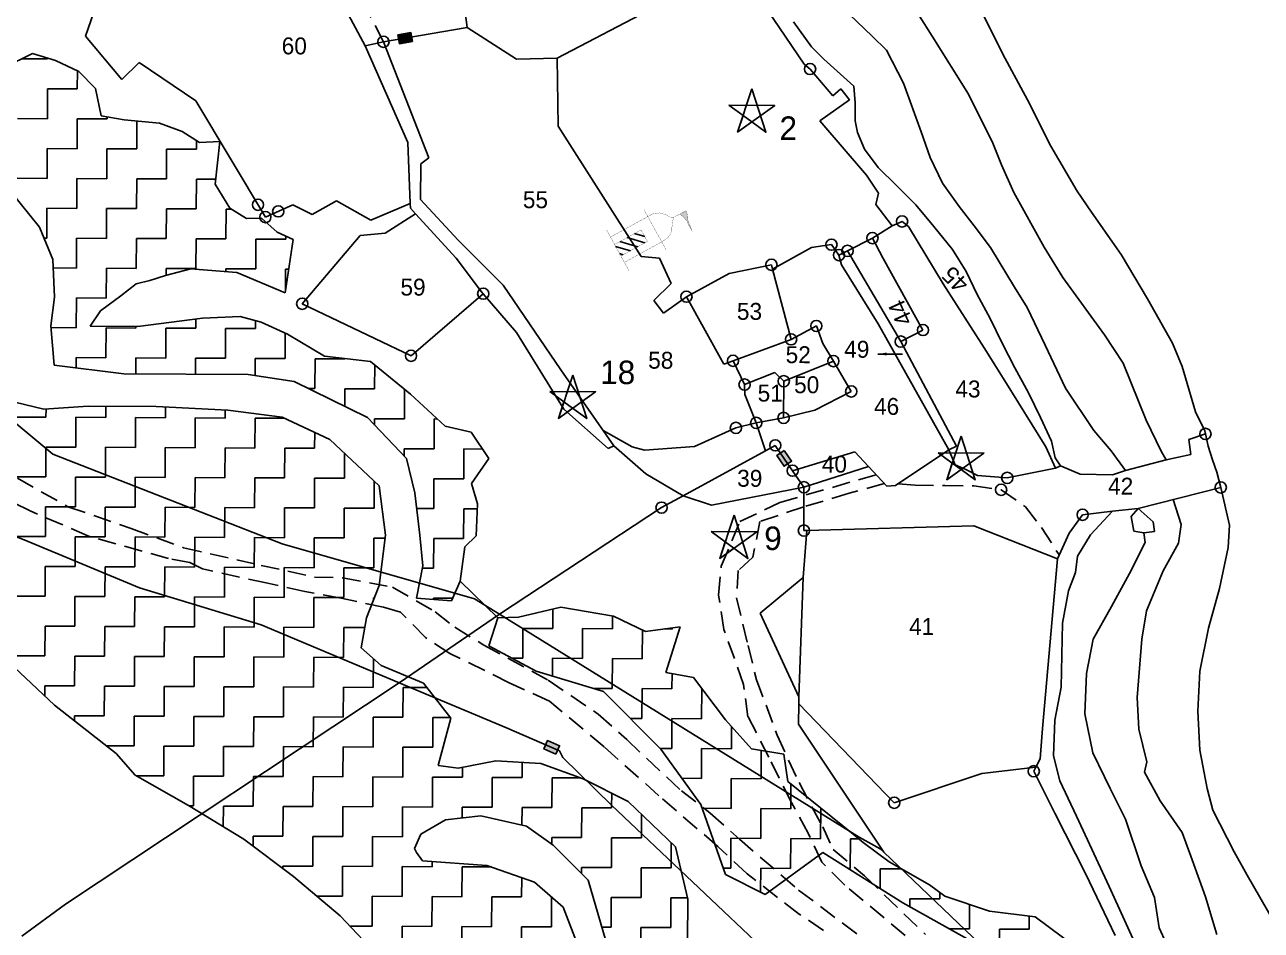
# Model space of a CAD drawing. Header units: metres. Extents: x 309704 to 311522, y 1912409 to 1914284.
# Drawn here: x 310895.7 to 311235.2, y 1912667.5 to 1912916.2 of the extents above; entities that cross this region are included whole.
import ezdxf

# ---------------------------------------------------------------- set-up
doc = ezdxf.new("R2010")
doc.units = ezdxf.units.M
doc.linetypes.add('DASHED', pattern=[0.75, 0.5, -0.25])
for name, color, linetype in [('LINE_CARTTRACK', 2, 'DASHED'), ('LINE_FOOTPATH', 1, 'DASHED'), ('LINE_WATER', 4, 'Continuous'), ('OFF', 1, 'Continuous'), ('POLY_HATCH', 12, 'Continuous'), ('POLY_PARCEL', 6, 'Continuous'), ('POLY_ROAD', 30, 'Continuous'), ('POLY_WATER', 4, 'Continuous'), ('TEXT_MAPOUT', 7, 'Continuous'), ('TEXT_PARCEL', 7, 'Continuous')]:
    doc.layers.add(name, color=color, linetype=linetype)
doc.styles.add('TEXT_MAP', font='')
doc.styles.get('TEXT_MAP').set_extended_font_data('Kruti Dev 050')
doc.dimstyles.get("Standard").update_dxf_attribs({"dimtxt": 0.18, "dimasz": 0.18, "dimexe": 0.18, "dimexo": 0.0625, "dimgap": 0.09, "dimtad": 0, "dimtih": 1, "dimtoh": 1, "dimdec": 4, "dimzin": 0, "dimdsep": 46, "dimtxsty": 'Standard', "dimcen": 0.09, "dimadec": 0, "dimazin": 0, "dimtfac": 1, "dimtdec": 4, "dimtofl": 0, "dimtmove": 0, "dimatfit": 3, "dimfxl": 1, "dimtolj": 1, "dimtzin": 0, "dimarcsym": 0})

msp = doc.modelspace()

# ---------------------------------------------------------------- hatches: boundary and pattern name
for points in [[(311002.15, 1912911.63), (311001.73, 1912914.08), (310998.18, 1912913.47), (310998.6, 1912911.02)], [(311104.19, 1912794.94), (311106.24, 1912796.34), (311104.21, 1912799.31), (311102.16, 1912797.9)], [(311039.23, 1912719.59), (311038.25, 1912717.3), (311041.55, 1912715.88), (311042.53, 1912718.17)]]:
    msp.add_hatch(color=256).paths.add_polyline_path(points)
at = {"linetype": 'Continuous'}
msp.add_hatch(color=256, dxfattribs=at).paths.add_polyline_path([(311076.82, 1912863.17), (311077.54, 1912862.26), (311078.03, 1912861.1), (311078.84, 1912859.75), (311077.68, 1912862.78), (311077.7, 1912863.93), (311077.25, 1912865.13), (311075.63, 1912864.27), (311075.75, 1912864.08)])
h = msp.add_hatch(dxfattribs=at)
h.set_pattern_fill('ANSI31', color=256, scale=12.848756, angle=-61.2113, style=0)
h.set_pattern_definition([(343.78872, (310581.0316, 1912977.2705), (0.4483896, 1.542234), [])])
h.paths.add_polyline_path([(311064.92, 1912859.86), (311057.65, 1912855.86), (311059.38, 1912852.72), (311066.65, 1912856.71)])

# ---------------------------------------------------------------- linework, layer by layer
for points in [[(310998.18, 1912913.47), (311001.73, 1912914.08), (311002.15, 1912911.63), (310998.6, 1912911.02)], [(311095.35, 1912898.65), (311091.41, 1912886.73), (311095.31, 1912889.53), (311099.17, 1912886.7)], [(311089.05, 1912894.12), (311101.6, 1912894.06), (311091.41, 1912886.73), (311092.91, 1912891.29)], [(311046.17, 1912819.99), (311042.23, 1912808.07), (311046.13, 1912810.87), (311049.99, 1912808.04)], [(311039.87, 1912815.46), (311052.42, 1912815.4), (311042.23, 1912808.07), (311043.73, 1912812.63)], [(311152.79, 1912803.18), (311148.85, 1912791.26), (311152.75, 1912794.06), (311156.61, 1912791.22)], [(311104.21, 1912799.31), (311106.24, 1912796.34), (311104.19, 1912794.94), (311102.16, 1912797.9)], [(311146.49, 1912798.64), (311159.04, 1912798.59), (311148.85, 1912791.26), (311150.35, 1912795.82)], [(311090.45, 1912781.56), (311086.51, 1912769.64), (311090.41, 1912772.44), (311094.27, 1912769.61)], [(311084.15, 1912777.03), (311096.7, 1912776.97), (311086.51, 1912769.64), (311088.01, 1912774.2)], [(311041.55, 1912715.88), (311038.25, 1912717.3), (311039.23, 1912719.59), (311042.53, 1912718.17)]]:
    msp.add_lwpolyline(points, close=True)
for points in [[(311092.91, 1912891.29), (311095.31, 1912889.53)], [(311043.73, 1912812.63), (311046.13, 1912810.87)], [(311150.35, 1912795.82), (311152.75, 1912794.06)], [(311088.01, 1912774.2), (311090.41, 1912772.44)]]:
    msp.add_lwpolyline(points)
at = {"linetype": 'Continuous', "const_width": 0.0642}
for points in [[(311065.71, 1912865.46), (311071.77, 1912854.43)], [(311073.86, 1912863.33), (311077.25, 1912865.13), (311077.7, 1912863.93), (311077.68, 1912862.78), (311078.84, 1912859.75), (311078.03, 1912861.1), (311077.54, 1912862.26), (311076.82, 1912863.17), (311075.75, 1912864.08), (311075.63, 1912864.27)], [(311056.53, 1912857.9), (311066.77, 1912863.53)], [(311066.77, 1912863.53), (311068.06, 1912864.24), (311070.05, 1912864.54), (311071.67, 1912864.07), (311072.73, 1912863.43), (311073.86, 1912863.33), (311073.62, 1912862.34), (311073.38, 1912860.56), (311073.34, 1912859.6), (311072.84, 1912858.54), (311072.04, 1912857.52), (311070.59, 1912856.58)], [(311055.47, 1912859.83), (311061.59, 1912848.69)], [(311057.65, 1912855.86), (311064.92, 1912859.86), (311066.65, 1912856.71), (311059.38, 1912852.72)], [(311060.35, 1912850.95), (311070.59, 1912856.58)]]:
    msp.add_lwpolyline(points, dxfattribs=at)
for centre in [(310994.18, 1912911.53), (311111.31, 1912904.05), (310959.75, 1912866.78), (310961.78, 1912863.38), (310965.32, 1912864.96), (311136.58, 1912862.19), (311128.44, 1912857.62), (311117.19, 1912855.82), (311121.59, 1912854.12), (311100.72, 1912850.29), (311119.25, 1912852.96), (310971.9, 1912839.59), (311021.59, 1912842.34), (311077.38, 1912841.53), (311113.04, 1912833.49), (311106.11, 1912829.8), (311142.31, 1912832.36), (311136.21, 1912829.2), (311001.77, 1912825.3), (311090.16, 1912823.91), (311117.71, 1912823.84), (311093.33, 1912817.38), (311104.08, 1912818.32), (311122.61, 1912815.5), (311096.52, 1912806.86), (311104.04, 1912808.25), (311090.96, 1912805.5), (311219.86, 1912803.83), (311101.76, 1912800.69), (311106.52, 1912793.73), (311109.62, 1912789.19), (311165.43, 1912791.77), (311224.05, 1912789.14), (311163.77, 1912788.48), (311070.55, 1912783.59), (311186.13, 1912781.63), (311109.62, 1912777.28), (311172.71, 1912711.19), (311134.41, 1912702.53)]:
    msp.add_circle(centre, 1.54)
at = {"layer": 'LINE_CARTTRACK', "ltscale": 10}
for p, q in [((310994.18, 1912911.53), (310990.29, 1912919.12)), ((310893.72, 1912791.65), (310907.57, 1912783.85)), ((311103.02, 1912784.97), (311129.45, 1912792.64)), ((311131.69, 1912790.21), (311122.09, 1912787.54)), ((311122.09, 1912787.54), (311109.62, 1912783.81)), ((310897.23, 1912782.69), (310892.03, 1912785.21)), ((310907.57, 1912783.85), (310924.91, 1912777.81)), ((311092.05, 1912779.78), (311103.02, 1912784.97)), ((311109.62, 1912783.81), (311097.54, 1912779.76)), ((310913.03, 1912775.85), (310897.23, 1912782.69)), ((310924.91, 1912777.81), (310939.34, 1912772.58)), ((311086.95, 1912767.55), (311092.05, 1912779.78)), ((311097.54, 1912779.76), (311095.6, 1912770.01)), ((310935.17, 1912769.62), (310913.03, 1912775.85)), ((310939.34, 1912772.58), (310960.64, 1912767.73)), ((311095.6, 1912770.01), (311091.59, 1912766.32)), ((310941.02, 1912768.47), (310935.17, 1912769.62)), ((310944.52, 1912766.76), (310941.02, 1912768.47)), ((310962.03, 1912762.89), (310944.52, 1912766.76)), ((310960.64, 1912767.73), (310975.4, 1912764.52)), ((311086.19, 1912759.58), (311086.95, 1912767.55)), ((310975.4, 1912764.52), (310982.95, 1912764.32)), ((310982.95, 1912764.32), (310996.67, 1912761.76)), ((311091.59, 1912766.32), (311091.11, 1912758.83)), ((310972.6, 1912760.58), (310962.03, 1912762.89)), ((310982.56, 1912758.76), (310972.6, 1912760.58)), ((310996.67, 1912761.76), (311008.43, 1912754.94)), ((311087.64, 1912750.14), (311086.19, 1912759.58)), ((310994.18, 1912756.21), (310982.56, 1912758.76)), ((310998.9, 1912754.9), (310994.18, 1912756.21)), ((311091.11, 1912758.83), (311094.28, 1912745.68)), ((311005.73, 1912747.94), (310998.9, 1912754.9)), ((311008.43, 1912754.94), (311013.78, 1912750.72)), ((311013.78, 1912750.72), (311021.72, 1912745.85)), ((311093.06, 1912735.05), (311087.64, 1912750.14)), ((311012.38, 1912743.56), (311005.73, 1912747.94)), ((311028.73, 1912735.5), (311012.38, 1912743.56)), ((311021.72, 1912745.85), (311039.44, 1912736.18)), ((311094.28, 1912745.68), (311096.62, 1912736.32)), ((311039.44, 1912736.18), (311053.12, 1912726.85)), ((311096.62, 1912736.32), (311102.28, 1912721.06)), ((311039.74, 1912730.45), (311028.73, 1912735.5)), ((311094.27, 1912726.17), (311093.06, 1912735.05)), ((311054.78, 1912717.89), (311039.74, 1912730.45)), ((311053.12, 1912726.85), (311060.97, 1912719.88)), ((311099.99, 1912715.03), (311094.27, 1912726.17)), ((311060.97, 1912719.88), (311076, 1912705.79)), ((311102.28, 1912721.06), (311108.28, 1912708.06)), ((311069.82, 1912704.44), (311054.78, 1912717.89)), ((311106.19, 1912702.58), (311099.99, 1912715.03)), ((311076, 1912705.79), (311083.93, 1912699.7)), ((311108.28, 1912708.06), (311114.77, 1912695.94)), ((311085.99, 1912690.51), (311069.82, 1912704.44)), ((311110.76, 1912694.18), (311106.19, 1912702.58)), ((311083.93, 1912699.7), (311091.93, 1912692.49)), ((311114.77, 1912695.94), (311117.64, 1912689.64)), ((311091.93, 1912692.49), (311108.18, 1912678.56)), ((311114.56, 1912686.18), (311110.76, 1912694.18)), ((311094.07, 1912682.97), (311085.99, 1912690.51)), ((311117.64, 1912689.64), (311126.29, 1912682.42)), ((311120.83, 1912679.87), (311114.56, 1912686.18)), ((311108.28, 1912671.95), (311094.07, 1912682.97)), ((311126.29, 1912682.42), (311143.02, 1912666.31)), ((311108.18, 1912678.56), (311125.33, 1912665.58)), ((311137.4, 1912666.09), (311120.83, 1912679.87)), ((311115, 1912667.48), (311108.28, 1912671.95))]:
    msp.add_line(p, q, dxfattribs=at)
at = {"layer": 'LINE_FOOTPATH', "ltscale": 10}
for p, q in [((311135.52, 1912790.14), (311140.16, 1912789.75)), ((311140.16, 1912789.75), (311148.34, 1912789.64)), ((311148.34, 1912789.64), (311156.25, 1912789.6)), ((311156.25, 1912789.6), (311163.77, 1912788.48)), ((311163.77, 1912788.48), (311170.41, 1912783.78)), ((311170.41, 1912783.78), (311174.86, 1912778.16)), ((311174.86, 1912778.16), (311179.73, 1912770.58))]:
    msp.add_line(p, q, dxfattribs=at)
at = {"layer": 'LINE_WATER'}
for p, q in [((311128.32, 1912913.09), (311120.03, 1912921.01)), ((311139.78, 1912921.06), (311144.87, 1912913.09)), ((311158.01, 1912920.69), (311164.27, 1912908.1)), ((311106.73, 1912916.99), (311111.69, 1912910.16)), ((311132.29, 1912909.27), (311128.32, 1912913.09)), ((311144.87, 1912913.09), (311154.78, 1912897.13)), ((311111.69, 1912910.16), (311115.08, 1912906.77)), ((311136.99, 1912900.15), (311132.29, 1912909.27)), ((311115.08, 1912906.77), (311123.34, 1912899.36)), ((311164.27, 1912908.1), (311170.96, 1912895.62)), ((311123.34, 1912899.36), (311123.72, 1912894.77)), ((311141.81, 1912886.8), (311136.99, 1912900.15)), ((311154.78, 1912897.13), (311161.47, 1912883.7)), ((311170.96, 1912895.62), (311177.44, 1912882.87)), ((311123.72, 1912894.77), (311123.73, 1912889.82)), ((311123.73, 1912889.82), (311124.32, 1912886.6)), ((311124.32, 1912886.6), (311126.28, 1912882.07)), ((311144.25, 1912879.77), (311141.81, 1912886.8)), ((311126.28, 1912882.07), (311130.02, 1912876.97)), ((311161.47, 1912883.7), (311163.85, 1912877.75)), ((311177.44, 1912882.87), (311184.68, 1912870.55)), ((311147.7, 1912872.73), (311144.25, 1912879.77)), ((311130.02, 1912876.97), (311135.14, 1912872)), ((311163.85, 1912877.75), (311167.22, 1912870.13)), ((311135.14, 1912872), (311140.32, 1912866.75)), ((311152.2, 1912866.26), (311147.7, 1912872.73)), ((311167.22, 1912870.13), (311175.62, 1912855.12)), ((311184.68, 1912870.55), (311188.56, 1912864.71)), ((311140.32, 1912866.75), (311145.28, 1912860.78)), ((311156.37, 1912861.01), (311152.2, 1912866.26)), ((311188.56, 1912864.71), (311196.67, 1912853.08)), ((311145.28, 1912860.78), (311150.38, 1912854.52)), ((311160.8, 1912855.05), (311156.37, 1912861.01)), ((311167.42, 1912844.12), (311160.8, 1912855.05)), ((311175.62, 1912855.12), (311180.72, 1912846.79)), ((311150.38, 1912854.52), (311154.2, 1912848.48)), ((311196.67, 1912853.08), (311203.9, 1912840.97)), ((311154.2, 1912848.48), (311157.22, 1912842.09)), ((311180.72, 1912846.79), (311192.14, 1912831.04)), ((311157.22, 1912842.09), (311160.74, 1912835.56)), ((311170.88, 1912838.52), (311167.42, 1912844.12)), ((311175.86, 1912828.18), (311170.88, 1912838.52)), ((311203.9, 1912840.97), (311210.81, 1912828.76)), ((311160.74, 1912835.56), (311164.05, 1912828.8)), ((311192.14, 1912831.04), (311197.23, 1912823.28)), ((311164.05, 1912828.8), (311167.5, 1912821.98)), ((311181.41, 1912816.4), (311175.86, 1912828.18)), ((311210.81, 1912828.76), (311213.46, 1912822.34)), ((311167.5, 1912821.98), (311171.31, 1912815.16)), ((311197.23, 1912823.28), (311203.55, 1912807.63)), ((311213.46, 1912822.34), (311217.13, 1912809.92)), ((311171.31, 1912815.16), (311174.55, 1912808.34)), ((311189.18, 1912804.76), (311181.41, 1912816.4)), ((311174.55, 1912808.34), (311177.57, 1912801.8)), ((311203.55, 1912807.63), (311207.71, 1912799.08)), ((311217.13, 1912809.92), (311219.67, 1912804.68)), ((311054.51, 1912804.79), (311062.44, 1912800.26)), ((311079.55, 1912800.36), (311090.96, 1912805.5)), ((311090.96, 1912805.5), (311096.52, 1912806.86)), ((311193.93, 1912799.15), (311189.18, 1912804.76)), ((311219.67, 1912804.68), (311219.86, 1912803.83)), ((311065.84, 1912799.35), (311079.55, 1912800.36)), ((311177.57, 1912801.8), (311178.59, 1912797.28)), ((311062.44, 1912800.26), (311065.84, 1912799.35)), ((311178.59, 1912797.28), (311180.02, 1912795.05)), ((311197.92, 1912793.83), (311193.93, 1912799.15)), ((311207.71, 1912799.08), (311209.1, 1912796.71)), ((311224.05, 1912789.14), (311226.44, 1912778.78)), ((311199.42, 1912781.11), (311201.42, 1912783.32)), ((311205.48, 1912779.7), (311201.42, 1912783.32)), ((311211.03, 1912785.79), (311213.2, 1912778.92)), ((311194.29, 1912782.61), (311188.33, 1912776.08)), ((311200.19, 1912777.13), (311199.42, 1912781.11)), ((311202.92, 1912776.66), (311200.19, 1912777.13)), ((311202.92, 1912776.66), (311205.83, 1912777.02)), ((311203.32, 1912773.98), (311202.92, 1912776.66)), ((311205.83, 1912777.02), (311205.48, 1912779.7)), ((311213.2, 1912778.92), (311212.44, 1912773.84)), ((311226.44, 1912778.78), (311226.11, 1912772.64)), ((311188.33, 1912776.08), (311184.69, 1912770.27)), ((311199.02, 1912765.5), (311203.32, 1912773.98)), ((311212.44, 1912773.84), (311208.28, 1912766.19)), ((311184.69, 1912770.27), (311184.16, 1912765.75)), ((311226.11, 1912772.64), (311223.74, 1912761.38)), ((311184.16, 1912765.75), (311182.24, 1912760.77)), ((311194.03, 1912756.46), (311199.02, 1912765.5)), ((311208.28, 1912766.19), (311203.7, 1912755.22)), ((311182.24, 1912760.77), (311180.58, 1912751.81)), ((311223.74, 1912761.38), (311220.66, 1912750.46)), ((311189.03, 1912747.43), (311194.03, 1912756.46)), ((311203.7, 1912755.22), (311202.41, 1912747.46)), ((311180.58, 1912751.81), (311180.22, 1912734.26)), ((311220.66, 1912750.46), (311218.34, 1912738.66)), ((311187.18, 1912738.02), (311189.03, 1912747.43)), ((311202.41, 1912747.46), (311201.13, 1912731.48)), ((311186.76, 1912726.93), (311187.18, 1912738.02)), ((311218.34, 1912738.66), (311217.8, 1912727.72)), ((311180.22, 1912734.26), (311178.47, 1912725.21)), ((311201.13, 1912731.48), (311201.6, 1912722.7)), ((311188.89, 1912716.2), (311186.76, 1912726.93)), ((311217.8, 1912727.72), (311218.29, 1912716.94)), ((311178.47, 1912725.21), (311178.1, 1912715.42)), ((311201.6, 1912722.7), (311203.74, 1912713.73)), ((311178.1, 1912715.42), (311179.92, 1912708.57)), ((311193.66, 1912706.48), (311188.89, 1912716.2)), ((311218.29, 1912716.94), (311220.3, 1912706.48)), ((311203.74, 1912713.73), (311203.12, 1912710.96)), ((311203.12, 1912710.96), (311207.39, 1912703.09)), ((311179.92, 1912708.57), (311184.46, 1912698.85)), ((311197.93, 1912698.05), (311193.66, 1912706.48)), ((311220.3, 1912706.48), (311221.86, 1912700.49)), ((311207.39, 1912703.09), (311213.42, 1912694.37)), ((311184.46, 1912698.85), (311193.44, 1912679.5)), ((311221.86, 1912700.49), (311227.75, 1912689.09)), ((311202.22, 1912685.19), (311197.93, 1912698.05)), ((311213.42, 1912694.37), (311216.21, 1912686.88)), ((311227.75, 1912689.09), (311231.31, 1912682.66)), ((311205.84, 1912676.48), (311202.22, 1912685.19)), ((311216.21, 1912686.88), (311219.82, 1912676.7)), ((311231.31, 1912682.66), (311238.6, 1912669.9)), ((311193.44, 1912679.5), (311202.33, 1912660.05)), ((311207.14, 1912668.16), (311205.84, 1912676.48)), ((311219.82, 1912676.7), (311222.96, 1912666.33)), ((311214.84, 1912651.59), (311207.14, 1912668.16))]:
    msp.add_line(p, q, dxfattribs=at)
at = {"layer": 'OFF'}
msp.add_line((310994.18, 1912911.53), (310989.19, 1912910.39), dxfattribs=at)
at = {"layer": 'POLY_HATCH'}
for p, q in [((310897.85, 1912908.35), (310890.1, 1912904.49)), ((310904.21, 1912906.37), (310897.85, 1912908.35)), ((310910.58, 1912903.35), (310904.21, 1912906.37)), ((310915.14, 1912898.68), (310910.58, 1912903.35)), ((310916.68, 1912891.19), (310915.14, 1912898.68)), ((310923.05, 1912890.11), (310916.68, 1912891.19)), ((310932.73, 1912889.17), (310923.05, 1912890.11)), ((310938.95, 1912886.89), (310932.73, 1912889.17)), ((310943.66, 1912883.87), (310938.95, 1912886.89)), ((310949.29, 1912884.15), (310943.66, 1912883.87)), ((310947.96, 1912872.47), (310949.29, 1912884.15)), ((310952.06, 1912865.86), (310947.96, 1912872.47)), ((310891.84, 1912870.48), (310899.75, 1912860.63)), ((310956.62, 1912862.99), (310952.06, 1912865.86)), ((310960.75, 1912863.12), (310956.62, 1912862.99)), ((310965.01, 1912859.21), (310960.75, 1912863.12)), ((310899.75, 1912860.63), (310903.45, 1912851.73)), ((310969.43, 1912857.24), (310965.01, 1912859.21)), ((310967.18, 1912842.58), (310969.43, 1912857.24)), ((310903.45, 1912851.73), (310903.87, 1912841.44)), ((310941.34, 1912849.2), (310934.32, 1912847.36)), ((310953.97, 1912848.2), (310941.34, 1912849.2)), ((310967.18, 1912842.58), (310953.97, 1912848.2)), ((310926.35, 1912845.06), (310922.13, 1912841.8)), ((310930.1, 1912845.97), (310926.35, 1912845.06)), ((310934.32, 1912847.36), (310930.1, 1912845.97)), ((310903.87, 1912841.44), (310902.9, 1912833.5)), ((310922.13, 1912841.8), (310916.5, 1912837.62)), ((310916.5, 1912837.62), (310913.67, 1912833.43)), ((310926.77, 1912833.37), (310944.55, 1912835.62)), ((310944.55, 1912835.62), (310954.85, 1912836.04)), ((310954.85, 1912836.04), (310960.62, 1912834.52)), ((310967.88, 1912831.19), (310960.62, 1912834.52)), ((310902.9, 1912833.5), (310903.78, 1912822.74)), ((310913.67, 1912833.43), (310926.77, 1912833.37)), ((310977.98, 1912825.15), (310967.88, 1912831.19)), ((310990.66, 1912823.74), (310977.98, 1912825.15)), ((310903.78, 1912822.74), (310922.95, 1912820.32)), ((311001.65, 1912814.71), (310990.66, 1912823.74)), ((310922.95, 1912820.32), (310957.1, 1912820.16)), ((310957.1, 1912820.16), (310969.72, 1912818.23)), ((310969.72, 1912818.23), (310989.79, 1912808.32)), ((311011.14, 1912805.98), (311001.65, 1912814.71)), ((310900.92, 1912810.6), (310892.98, 1912812.51)), ((310913.09, 1912811.48), (310900.92, 1912810.6)), ((310931.8, 1912811.39), (310913.09, 1912811.48)), ((310951.44, 1912810.37), (310931.8, 1912811.39)), ((310966.4, 1912808.43), (310951.44, 1912810.37)), ((310979.47, 1912802.29), (310966.4, 1912808.43)), ((310989.79, 1912808.32), (311000.5, 1912797.05)), ((311018.26, 1912804.3), (311011.14, 1912805.98)), ((311023.11, 1912797.08), (311018.26, 1912804.3)), ((310992.98, 1912789.61), (310979.47, 1912802.29)), ((311000.5, 1912797.05), (311002.8, 1912787.69)), ((311018.35, 1912790.22), (311023.11, 1912797.08)), ((311020.05, 1912784.67), (311018.35, 1912790.22)), ((310994.79, 1912776.04), (310992.98, 1912789.61)), ((311002.8, 1912787.69), (311004.15, 1912776)), ((311019.63, 1912775.83), (311020.05, 1912784.67)), ((310992.98, 1912762.2), (310994.79, 1912776.04)), ((311004.15, 1912776), (311005.05, 1912767.58)), ((311016.54, 1912772.85), (311019.63, 1912775.83)), ((311015.22, 1912763.42), (311016.54, 1912772.85)), ((311005.05, 1912767.58), (311003.26, 1912758.72)), ((311012.87, 1912757.99), (311015.22, 1912763.42)), ((311025.61, 1912753.34), (311015.22, 1912763.42)), ((310989.5, 1912753.29), (310992.98, 1912762.2)), ((311003.26, 1912758.72), (311012.87, 1912757.99)), ((311042.88, 1912756.25), (311031.24, 1912753.46)), ((311057.35, 1912753.79), (311042.88, 1912756.25)), ((310988.09, 1912745.07), (310989.5, 1912753.29)), ((311025.61, 1912753.34), (311023.11, 1912745.59)), ((311031.24, 1912753.46), (311025.61, 1912753.34)), ((311066.11, 1912749.56), (311057.35, 1912753.79)), ((311075.65, 1912750.86), (311066.11, 1912749.56)), ((311071.76, 1912738.3), (311075.65, 1912750.86)), ((310886.29, 1912745.89), (310903.93, 1912729.33)), ((310993.56, 1912740.24), (310988.09, 1912745.07)), ((311023.11, 1912745.59), (311036.13, 1912738.67)), ((311005.22, 1912735.38), (310993.56, 1912740.24)), ((311036.13, 1912738.67), (311054.64, 1912733.09)), ((311079.34, 1912736.91), (311071.76, 1912738.3)), ((311088.06, 1912725.34), (311079.34, 1912736.91)), ((311012.72, 1912725.74), (311005.22, 1912735.38)), ((311054.64, 1912733.09), (311070.36, 1912717.24)), ((310903.93, 1912729.33), (310920.83, 1912716.07)), ((311009.23, 1912712.72), (311012.72, 1912725.74)), ((311095.23, 1912717.37), (311088.06, 1912725.34)), ((310920.83, 1912716.07), (310926.05, 1912710.06)), ((311070.36, 1912717.24), (311081.28, 1912702.09)), ((311104.15, 1912715.83), (311095.23, 1912717.37)), ((311105.25, 1912708.34), (311104.15, 1912715.83)), ((311014.72, 1912712.01), (311009.23, 1912712.72)), ((311025.03, 1912714.02), (311014.72, 1912712.01)), ((311037.39, 1912713.27), (311025.03, 1912714.02)), ((311049.04, 1912709.1), (311037.39, 1912713.27)), ((310926.05, 1912710.06), (310940.65, 1912701.75)), ((311061.37, 1912702.87), (311049.04, 1912709.1)), ((311123.11, 1912693.88), (311105.25, 1912708.34)), ((311074.36, 1912690.46), (311061.37, 1912702.87)), ((311081.28, 1912702.09), (311088.06, 1912682.85)), ((310940.65, 1912701.75), (310955.84, 1912692.55)), ((311020.93, 1912698.96), (311011.27, 1912697.87)), ((311033.43, 1912696.06), (311020.93, 1912698.96)), ((311011.27, 1912697.87), (311004.43, 1912693.93)), ((311040.79, 1912690.92), (311033.43, 1912696.06)), ((310955.84, 1912692.55), (310969.52, 1912682.3)), ((311004.43, 1912693.93), (311002.7, 1912689.96)), ((311125.88, 1912691.62), (311123.11, 1912693.88)), ((311002.7, 1912689.96), (311003.27, 1912688.82)), ((311003.27, 1912688.82), (311004.96, 1912686.54)), ((311050.41, 1912681.22), (311040.79, 1912690.92)), ((311077.73, 1912676.04), (311074.36, 1912690.46)), ((311099.02, 1912677.31), (311114.86, 1912688.9)), ((311114.86, 1912688.9), (311136.77, 1912675.08)), ((311132.99, 1912686.34), (311125.88, 1912691.62)), ((311004.96, 1912686.54), (311022.58, 1912685.32)), ((311022.58, 1912685.32), (311035.63, 1912680.72)), ((311144.14, 1912680), (311132.99, 1912686.34)), ((310969.52, 1912682.3), (310982.31, 1912671.46)), ((311088.06, 1912682.85), (311099.02, 1912677.31)), ((311035.63, 1912680.72), (311043.56, 1912673.86)), ((311056.57, 1912660.17), (311050.41, 1912681.22)), ((311148.33, 1912676.84), (311144.14, 1912680)), ((311077.67, 1912664.37), (311077.73, 1912676.04)), ((311136.77, 1912675.08), (311155.26, 1912664.7)), ((311160.54, 1912672.74), (311148.33, 1912676.84)), ((310982.31, 1912671.46), (310994.33, 1912658.82)), ((311043.56, 1912673.86), (311048.61, 1912660.78)), ((311173.06, 1912671.18), (311160.54, 1912672.74)), ((311191.61, 1912657.46), (311173.06, 1912671.18))]:
    msp.add_line(p, q, dxfattribs=at)
at = {"layer": 'POLY_HATCH', "linetype": 'Continuous'}
for p, q in [((310894.83, 1912906.85), (310902, 1912906.82)), ((310902, 1912906.82), (310902, 1912907.06)), ((310910.16, 1912898.58), (310910.18, 1912903.53)), ((310901.93, 1912890.42), (310901.96, 1912898.62)), ((310901.96, 1912898.62), (310910.16, 1912898.58)), ((310893.73, 1912890.45), (310901.93, 1912890.42)), ((310910.09, 1912882.18), (310910.12, 1912890.38)), ((310910.12, 1912890.38), (310918.32, 1912890.34)), ((310918.32, 1912890.34), (310918.33, 1912890.91)), ((310926.48, 1912882.11), (310926.52, 1912889.77)), ((310901.85, 1912874.02), (310901.89, 1912882.22)), ((310901.89, 1912882.22), (310910.09, 1912882.18)), ((310918.25, 1912873.94), (310918.29, 1912882.14)), ((310918.29, 1912882.14), (310926.48, 1912882.11)), ((310934.65, 1912873.87), (310934.68, 1912882.07)), ((310934.68, 1912882.07), (310942.88, 1912882.03)), ((310942.88, 1912882.03), (310942.89, 1912884.36)), ((310893.65, 1912874.06), (310901.85, 1912874.02)), ((310910.01, 1912865.78), (310910.05, 1912873.98)), ((310910.05, 1912873.98), (310918.25, 1912873.94)), ((310926.41, 1912865.71), (310926.45, 1912873.91)), ((310926.45, 1912873.91), (310934.65, 1912873.87)), ((310942.81, 1912865.63), (310942.85, 1912873.83)), ((310942.85, 1912873.83), (310948.11, 1912873.81)), ((310901.78, 1912857.62), (310901.81, 1912865.82)), ((310901.81, 1912865.82), (310910.01, 1912865.78)), ((310918.17, 1912857.55), (310918.21, 1912865.74)), ((310918.21, 1912865.74), (310926.41, 1912865.71)), ((310934.57, 1912857.47), (310934.61, 1912865.67)), ((310934.61, 1912865.67), (310942.81, 1912865.63)), ((310950.97, 1912857.4), (310951.01, 1912865.59)), ((310951.01, 1912865.59), (310952.49, 1912865.59)), ((310967.37, 1912857.32), (310967.37, 1912858.16)), ((310901, 1912857.62), (310901.78, 1912857.62)), ((310909.94, 1912849.38), (310909.97, 1912857.58)), ((310909.97, 1912857.58), (310918.17, 1912857.55)), ((310926.33, 1912849.31), (310926.37, 1912857.51)), ((310926.37, 1912857.51), (310934.57, 1912857.47)), ((310942.73, 1912849.23), (310942.77, 1912857.43)), ((310942.77, 1912857.43), (310950.97, 1912857.4)), ((310959.13, 1912849.16), (310959.17, 1912857.36)), ((310959.17, 1912857.36), (310967.37, 1912857.32)), ((310903.54, 1912849.41), (310909.94, 1912849.38)), ((310918.1, 1912841.15), (310918.14, 1912849.35)), ((310918.14, 1912849.35), (310926.33, 1912849.31)), ((310934.52, 1912847.41), (310934.53, 1912849.27)), ((310934.53, 1912849.27), (310942.73, 1912849.23)), ((310950.93, 1912849.2), (310959.13, 1912849.16)), ((310950.93, 1912848.44), (310950.93, 1912849.2)), ((310967.3, 1912843.36), (310967.33, 1912849.12)), ((310967.33, 1912849.12), (310968.18, 1912849.12)), ((310909.86, 1912832.99), (310909.9, 1912841.19)), ((310909.9, 1912841.19), (310918.1, 1912841.15)), ((310942.66, 1912832.84), (310942.67, 1912835.38)), ((310959.06, 1912832.76), (310959.07, 1912834.93)), ((310902.94, 1912833.02), (310909.86, 1912832.99)), ((310918.02, 1912824.75), (310918.06, 1912832.95)), ((310918.06, 1912832.95), (310926.26, 1912832.91)), ((310926.26, 1912832.91), (310926.26, 1912833.37)), ((310934.42, 1912824.67), (310934.46, 1912832.87)), ((310934.46, 1912832.87), (310942.66, 1912832.84)), ((310950.82, 1912824.6), (310950.86, 1912832.8)), ((310950.86, 1912832.8), (310959.06, 1912832.76)), ((310967.22, 1912824.52), (310967.25, 1912831.48)), ((310909.81, 1912821.98), (310909.82, 1912824.79)), ((310909.82, 1912824.79), (310918.02, 1912824.75)), ((310926.2, 1912820.3), (310926.22, 1912824.71)), ((310926.22, 1912824.71), (310934.42, 1912824.67)), ((310942.6, 1912820.23), (310942.62, 1912824.64)), ((310942.62, 1912824.64), (310950.82, 1912824.6)), ((310959, 1912819.87), (310959.02, 1912824.56)), ((310959.02, 1912824.56), (310967.22, 1912824.52)), ((310975.38, 1912816.29), (310975.42, 1912824.49)), ((310975.42, 1912824.49), (310983.61, 1912824.45)), ((310983.61, 1912824.45), (310983.62, 1912824.53)), ((310991.78, 1912816.21), (310991.81, 1912822.8)), ((310973.65, 1912816.3), (310975.38, 1912816.29)), ((310983.55, 1912811.4), (310983.58, 1912816.25)), ((310983.58, 1912816.25), (310991.78, 1912816.21)), ((310999.94, 1912807.98), (310999.97, 1912816.09)), ((310901.55, 1912808.43), (310901.56, 1912810.65)), ((310917.95, 1912808.35), (310917.96, 1912811.46)), ((310934.35, 1912808.28), (310934.36, 1912811.26)), ((310893.35, 1912808.46), (310901.55, 1912808.43)), ((310909.71, 1912800.19), (310909.75, 1912808.39)), ((310909.75, 1912808.39), (310917.95, 1912808.35)), ((310926.11, 1912800.12), (310926.15, 1912808.31)), ((310926.15, 1912808.31), (310934.35, 1912808.28)), ((310942.51, 1912800.04), (310942.54, 1912808.24)), ((310942.54, 1912808.24), (310950.74, 1912808.2)), ((310950.74, 1912808.2), (310950.75, 1912810.4)), ((310958.9, 1912799.96), (310958.94, 1912808.16)), ((310958.94, 1912808.16), (310967.05, 1912808.13)), ((310991.73, 1912806.28), (310991.74, 1912808.01)), ((310991.74, 1912808.01), (310999.94, 1912807.98)), ((311008.1, 1912799.74), (311008.14, 1912807.94)), ((311008.14, 1912807.94), (311009.01, 1912807.93)), ((310975.3, 1912799.89), (310975.32, 1912804.24)), ((310901.47, 1912792.03), (310901.51, 1912800.23)), ((310901.51, 1912800.23), (310909.71, 1912800.19)), ((310917.87, 1912791.95), (310917.91, 1912800.15)), ((310917.91, 1912800.15), (310926.11, 1912800.12)), ((310934.27, 1912791.88), (310934.31, 1912800.08)), ((310934.31, 1912800.08), (310942.51, 1912800.04)), ((310950.67, 1912791.8), (310950.71, 1912800)), ((310950.71, 1912800), (310958.9, 1912799.96)), ((310967.07, 1912791.73), (310967.1, 1912799.93)), ((310967.1, 1912799.93), (310975.3, 1912799.89)), ((310983.46, 1912791.65), (310983.5, 1912798.52)), ((310999.89, 1912797.7), (310999.9, 1912799.78)), ((310999.9, 1912799.78), (311008.1, 1912799.74)), ((311016.26, 1912791.5), (311016.3, 1912799.7)), ((311016.3, 1912799.7), (311021.36, 1912799.68)), ((310893.28, 1912792.07), (310901.47, 1912792.03)), ((310909.64, 1912783.79), (310909.67, 1912791.99)), ((310909.67, 1912791.99), (310917.87, 1912791.95)), ((310926.03, 1912783.72), (310926.07, 1912791.92)), ((310926.07, 1912791.92), (310934.27, 1912791.88)), ((310942.43, 1912783.64), (310942.47, 1912791.84)), ((310942.47, 1912791.84), (310950.67, 1912791.8)), ((310958.83, 1912783.57), (310958.87, 1912791.77)), ((310958.87, 1912791.77), (310967.07, 1912791.73)), ((310975.23, 1912783.49), (310975.27, 1912791.69)), ((310975.27, 1912791.69), (310983.46, 1912791.65)), ((310991.63, 1912783.42), (310991.66, 1912790.85)), ((311008.02, 1912783.34), (311008.06, 1912791.54)), ((311008.06, 1912791.54), (311016.26, 1912791.5)), ((310901.4, 1912775.63), (310901.44, 1912783.83)), ((310901.44, 1912783.83), (310909.64, 1912783.79)), ((310917.8, 1912775.56), (310917.83, 1912783.75)), ((310917.83, 1912783.75), (310926.03, 1912783.72)), ((310934.2, 1912775.48), (310934.23, 1912783.68)), ((310934.23, 1912783.68), (310942.43, 1912783.64)), ((310950.59, 1912775.41), (310950.63, 1912783.6)), ((310950.63, 1912783.6), (310958.83, 1912783.57)), ((310966.99, 1912775.33), (310967.03, 1912783.53)), ((310967.03, 1912783.53), (310975.23, 1912783.49)), ((310983.39, 1912775.26), (310983.43, 1912783.45)), ((310983.43, 1912783.45), (310991.63, 1912783.42)), ((311003.3, 1912783.36), (311008.02, 1912783.34)), ((311016.19, 1912775.1), (311016.22, 1912783.3)), ((311016.22, 1912783.3), (311019.98, 1912783.29)), ((310893.2, 1912775.67), (310901.4, 1912775.63)), ((310909.56, 1912767.39), (310909.6, 1912775.59)), ((310909.6, 1912775.59), (310917.8, 1912775.56)), ((310925.96, 1912767.32), (310926, 1912775.52)), ((310926, 1912775.52), (310934.2, 1912775.48)), ((310942.36, 1912767.24), (310942.39, 1912775.44)), ((310942.39, 1912775.44), (310950.59, 1912775.41)), ((310958.75, 1912767.17), (310958.79, 1912775.37)), ((310958.79, 1912775.37), (310966.99, 1912775.33)), ((310975.15, 1912767.09), (310975.19, 1912775.29)), ((310975.19, 1912775.29), (310983.39, 1912775.26)), ((310991.55, 1912767.02), (310991.59, 1912775.22)), ((310991.59, 1912775.22), (310994.68, 1912775.2)), ((311007.95, 1912766.94), (311007.99, 1912775.14)), ((311007.99, 1912775.14), (311016.19, 1912775.1)), ((310901.32, 1912759.23), (310901.36, 1912767.43)), ((310901.36, 1912767.43), (310909.56, 1912767.39)), ((310917.72, 1912759.16), (310917.76, 1912767.36)), ((310917.76, 1912767.36), (310925.96, 1912767.32)), ((310934.12, 1912759.08), (310934.16, 1912767.28)), ((310934.16, 1912767.28), (310942.36, 1912767.24)), ((310950.52, 1912759.01), (310950.56, 1912767.21)), ((310950.56, 1912767.21), (310958.75, 1912767.17)), ((310966.92, 1912758.93), (310966.95, 1912767.13)), ((310966.95, 1912767.13), (310975.15, 1912767.09)), ((310983.31, 1912758.86), (310983.35, 1912767.06)), ((310983.35, 1912767.06), (310991.55, 1912767.02)), ((311004.92, 1912766.96), (311007.95, 1912766.94)), ((310893.12, 1912759.27), (310901.32, 1912759.23)), ((310909.49, 1912751), (310909.52, 1912759.2)), ((310909.52, 1912759.2), (310917.72, 1912759.16)), ((310925.88, 1912750.92), (310925.92, 1912759.12)), ((310925.92, 1912759.12), (310934.12, 1912759.08)), ((310942.28, 1912750.85), (310942.32, 1912759.05)), ((310942.32, 1912759.05), (310950.52, 1912759.01)), ((310958.68, 1912750.77), (310958.72, 1912758.97)), ((310958.72, 1912758.97), (310966.92, 1912758.93)), ((310975.08, 1912750.7), (310975.11, 1912758.89)), ((310975.11, 1912758.89), (310983.31, 1912758.86)), ((310991.51, 1912758.82), (310991.66, 1912758.82)), ((310991.51, 1912758.44), (310991.51, 1912758.82)), ((311007.91, 1912758.74), (311013.19, 1912758.72)), ((311007.91, 1912758.37), (311007.91, 1912758.74)), ((311040.67, 1912750.39), (311040.69, 1912755.73)), ((311057.07, 1912750.32), (311057.08, 1912753.84)), ((310901.25, 1912742.84), (310901.29, 1912751.03)), ((310901.29, 1912751.03), (310909.49, 1912751)), ((310917.65, 1912742.76), (310917.68, 1912750.96)), ((310917.68, 1912750.96), (310925.88, 1912750.92)), ((310934.04, 1912742.68), (310934.08, 1912750.88)), ((310934.08, 1912750.88), (310942.28, 1912750.85)), ((310950.44, 1912742.61), (310950.48, 1912750.81)), ((310950.48, 1912750.81), (310958.68, 1912750.77)), ((310966.84, 1912742.53), (310966.88, 1912750.73)), ((310966.88, 1912750.73), (310975.08, 1912750.7)), ((310983.24, 1912742.46), (310983.28, 1912750.66)), ((310983.28, 1912750.66), (310989.05, 1912750.63)), ((311032.43, 1912742.23), (311032.47, 1912750.43)), ((311032.47, 1912750.43), (311040.67, 1912750.39)), ((311048.83, 1912742.16), (311048.87, 1912750.36)), ((311048.87, 1912750.36), (311057.07, 1912750.32)), ((311065.23, 1912742.08), (311065.27, 1912749.97)), ((311071.22, 1912750.25), (311073.47, 1912750.24)), ((311073.47, 1912750.24), (311073.47, 1912750.56)), ((310893.05, 1912742.87), (310901.25, 1912742.84)), ((310909.41, 1912734.6), (310909.45, 1912742.8)), ((310909.45, 1912742.8), (310917.65, 1912742.76)), ((310925.81, 1912734.52), (310925.85, 1912742.72)), ((310925.85, 1912742.72), (310934.04, 1912742.68)), ((310942.21, 1912734.45), (310942.24, 1912742.65)), ((310942.24, 1912742.65), (310950.44, 1912742.61)), ((310958.6, 1912734.37), (310958.64, 1912742.57)), ((310958.64, 1912742.57), (310966.84, 1912742.53)), ((310975, 1912734.3), (310975.04, 1912742.5)), ((310975.04, 1912742.5), (310983.24, 1912742.46)), ((310991.4, 1912734.22), (310991.44, 1912742.12)), ((311029.4, 1912742.25), (311032.43, 1912742.23)), ((311040.61, 1912737.32), (311040.63, 1912742.2)), ((311040.63, 1912742.2), (311048.83, 1912742.16)), ((311056.99, 1912733.92), (311057.03, 1912742.12)), ((311057.03, 1912742.12), (311065.23, 1912742.08)), ((311073.39, 1912733.85), (311073.41, 1912738)), ((310901.2, 1912731.89), (310901.21, 1912734.64)), ((310901.21, 1912734.64), (310909.41, 1912734.6)), ((310917.57, 1912726.36), (310917.61, 1912734.56)), ((310917.61, 1912734.56), (310925.81, 1912734.52)), ((310933.97, 1912726.29), (310934.01, 1912734.49)), ((310934.01, 1912734.49), (310942.21, 1912734.45)), ((310950.37, 1912726.21), (310950.41, 1912734.41)), ((310950.41, 1912734.41), (310958.6, 1912734.37)), ((310966.77, 1912726.14), (310966.8, 1912734.34)), ((310966.8, 1912734.34), (310975, 1912734.3)), ((310983.16, 1912726.06), (310983.2, 1912734.26)), ((310983.2, 1912734.26), (310991.4, 1912734.22)), ((310999.56, 1912725.99), (310999.6, 1912734.18)), ((310999.6, 1912734.18), (311006.17, 1912734.15)), ((311051.82, 1912733.95), (311056.99, 1912733.92)), ((311065.15, 1912725.69), (311065.19, 1912733.88)), ((311065.19, 1912733.88), (311073.39, 1912733.85)), ((311081.55, 1912725.61), (311081.59, 1912733.81)), ((311081.59, 1912733.81), (311081.68, 1912733.81)), ((310909.37, 1912726.4), (310917.57, 1912726.36)), ((310909.37, 1912725.06), (310909.37, 1912726.4)), ((310925.73, 1912718.13), (310925.77, 1912726.32)), ((310925.77, 1912726.32), (310933.97, 1912726.29)), ((310942.13, 1912718.05), (310942.17, 1912726.25)), ((310942.17, 1912726.25), (310950.37, 1912726.21)), ((310958.53, 1912717.97), (310958.57, 1912726.17)), ((310958.57, 1912726.17), (310966.77, 1912726.14)), ((310974.93, 1912717.9), (310974.96, 1912726.1)), ((310974.96, 1912726.1), (310983.16, 1912726.06)), ((310991.33, 1912717.82), (310991.36, 1912726.02)), ((310991.36, 1912726.02), (310999.56, 1912725.99)), ((311007.72, 1912717.75), (311007.76, 1912725.95)), ((311007.76, 1912725.95), (311012.58, 1912725.93)), ((311061.97, 1912725.7), (311065.15, 1912725.69)), ((311073.32, 1912717.45), (311073.35, 1912725.65)), ((311073.35, 1912725.65), (311081.55, 1912725.61)), ((311089.71, 1912717.37), (311089.74, 1912723.48)), ((310918.17, 1912718.16), (310925.73, 1912718.13)), ((310933.89, 1912709.89), (310933.93, 1912718.09)), ((310933.93, 1912718.09), (310942.13, 1912718.05)), ((310950.29, 1912709.81), (310950.33, 1912718.01)), ((310950.33, 1912718.01), (310958.53, 1912717.97)), ((310966.69, 1912709.74), (310966.73, 1912717.94)), ((310966.73, 1912717.94), (310974.93, 1912717.9)), ((310983.09, 1912709.66), (310983.13, 1912717.86)), ((310983.13, 1912717.86), (310991.33, 1912717.82)), ((310999.49, 1912709.59), (310999.52, 1912717.79)), ((310999.52, 1912717.79), (311007.72, 1912717.75)), ((311070.14, 1912717.46), (311073.32, 1912717.45)), ((311081.48, 1912709.21), (311081.51, 1912717.41)), ((311081.51, 1912717.41), (311089.71, 1912717.37)), ((311097.87, 1912709.14), (311097.91, 1912716.91)), ((311015.88, 1912709.51), (311015.9, 1912712.24)), ((311032.28, 1912709.44), (311032.3, 1912713.58)), ((310926.29, 1912709.92), (310933.89, 1912709.89)), ((310942.06, 1912701.65), (310942.09, 1912709.85)), ((310942.09, 1912709.85), (310950.29, 1912709.81)), ((310958.45, 1912701.58), (310958.49, 1912709.78)), ((310958.49, 1912709.78), (310966.69, 1912709.74)), ((310974.85, 1912701.5), (310974.89, 1912709.7)), ((310974.89, 1912709.7), (310983.09, 1912709.66)), ((310991.25, 1912701.43), (310991.29, 1912709.63)), ((310991.29, 1912709.63), (310999.49, 1912709.59)), ((311007.65, 1912701.35), (311007.69, 1912709.55)), ((311007.69, 1912709.55), (311015.88, 1912709.51)), ((311024.05, 1912701.28), (311024.08, 1912709.48)), ((311024.08, 1912709.48), (311032.28, 1912709.44)), ((311040.44, 1912701.2), (311040.48, 1912709.4)), ((311040.48, 1912709.4), (311048.31, 1912709.36)), ((311076.13, 1912709.24), (311081.48, 1912709.21)), ((311089.64, 1912700.98), (311089.68, 1912709.17)), ((311089.68, 1912709.17), (311097.87, 1912709.14)), ((311106.04, 1912700.9), (311106.07, 1912707.67)), ((311056.84, 1912701.13), (311056.86, 1912705.15)), ((310940.8, 1912701.66), (310942.06, 1912701.65)), ((310950.23, 1912695.95), (310950.25, 1912701.61)), ((310950.25, 1912701.61), (310958.45, 1912701.58)), ((310966.62, 1912693.34), (310966.65, 1912701.54)), ((310966.65, 1912701.54), (310974.85, 1912701.5)), ((310983.01, 1912693.27), (310983.05, 1912701.46)), ((310983.05, 1912701.46), (310991.25, 1912701.43)), ((310999.41, 1912693.19), (310999.45, 1912701.39)), ((310999.45, 1912701.39), (311007.65, 1912701.35)), ((311015.83, 1912698.39), (311015.85, 1912701.31)), ((311015.85, 1912701.31), (311024.05, 1912701.28)), ((311032.22, 1912696.34), (311032.24, 1912701.24)), ((311032.24, 1912701.24), (311040.44, 1912701.2)), ((311048.61, 1912692.96), (311048.64, 1912701.16)), ((311048.64, 1912701.16), (311056.84, 1912701.13)), ((311065, 1912692.89), (311065.03, 1912699.37)), ((311081.66, 1912701.01), (311089.64, 1912700.98)), ((311097.8, 1912692.74), (311097.84, 1912700.94)), ((311097.84, 1912700.94), (311106.04, 1912700.9)), ((311114.2, 1912692.66), (311114.23, 1912700.86)), ((311114.23, 1912700.86), (311114.48, 1912700.86)), ((310958.4, 1912690.63), (310958.42, 1912693.38)), ((310958.42, 1912693.38), (310966.62, 1912693.34)), ((310974.78, 1912685.1), (310974.81, 1912693.3)), ((310974.81, 1912693.3), (310983.01, 1912693.27)), ((310991.17, 1912685.03), (310991.21, 1912693.23)), ((310991.21, 1912693.23), (310999.41, 1912693.19)), ((311040.4, 1912691.19), (311040.41, 1912693)), ((311040.41, 1912693), (311048.61, 1912692.96)), ((311056.77, 1912684.73), (311056.8, 1912692.93)), ((311056.8, 1912692.93), (311065, 1912692.89)), ((311089.56, 1912684.58), (311089.6, 1912692.78)), ((311089.6, 1912692.78), (311097.8, 1912692.74)), ((311105.96, 1912684.5), (311106, 1912692.7)), ((311106, 1912692.7), (311114.2, 1912692.66)), ((311122.36, 1912684.43), (311122.4, 1912692.63)), ((311122.4, 1912692.63), (311124.66, 1912692.62)), ((311073.16, 1912684.65), (311073.2, 1912691.57)), ((310966.57, 1912684.51), (310966.58, 1912685.14)), ((310966.58, 1912685.14), (310974.78, 1912685.1)), ((310982.94, 1912676.87), (310982.98, 1912685.07)), ((310982.98, 1912685.07), (310991.17, 1912685.03)), ((310999.34, 1912676.79), (310999.37, 1912684.99)), ((310999.37, 1912684.99), (311007.57, 1912684.95)), ((311007.57, 1912684.95), (311007.58, 1912686.36)), ((311015.73, 1912676.72), (311015.77, 1912684.92)), ((311015.77, 1912684.92), (311023.83, 1912684.88)), ((311032.13, 1912676.64), (311032.16, 1912681.94)), ((311048.56, 1912683.08), (311048.57, 1912684.77)), ((311048.57, 1912684.77), (311056.77, 1912684.73)), ((311064.93, 1912676.49), (311064.97, 1912684.69)), ((311064.97, 1912684.69), (311073.16, 1912684.65)), ((311087.44, 1912684.59), (311089.56, 1912684.58)), ((311097.73, 1912677.96), (311097.76, 1912684.54)), ((311097.76, 1912684.54), (311105.96, 1912684.5)), ((311121.95, 1912684.43), (311122.36, 1912684.43)), ((311130.53, 1912679.01), (311130.56, 1912684.39)), ((311130.56, 1912684.39), (311136.47, 1912684.36)), ((310975.89, 1912676.9), (310982.94, 1912676.87)), ((310991.1, 1912668.63), (310991.14, 1912676.83)), ((310991.14, 1912676.83), (310999.34, 1912676.79)), ((311007.5, 1912668.56), (311007.54, 1912676.75)), ((311007.54, 1912676.75), (311015.73, 1912676.72)), ((311023.9, 1912668.48), (311023.93, 1912676.68)), ((311023.93, 1912676.68), (311032.13, 1912676.64)), ((311040.29, 1912668.4), (311040.33, 1912676.6)), ((311040.33, 1912676.6), (311040.39, 1912676.6)), ((311056.69, 1912668.33), (311056.73, 1912676.53)), ((311056.73, 1912676.53), (311064.93, 1912676.49)), ((311073.09, 1912668.25), (311073.13, 1912676.45)), ((311073.13, 1912676.45), (311077.63, 1912676.43)), ((311138.71, 1912673.99), (311138.72, 1912676.15)), ((311138.72, 1912676.15), (311146.92, 1912676.12)), ((311146.92, 1912676.12), (311146.93, 1912677.89)), ((311155.08, 1912667.88), (311155.11, 1912674.56)), ((311171.48, 1912667.8), (311171.49, 1912671.37)), ((310984.97, 1912668.66), (310991.1, 1912668.63)), ((310999.26, 1912660.39), (310999.3, 1912668.59)), ((310999.3, 1912668.59), (311007.5, 1912668.56)), ((311015.66, 1912660.32), (311015.7, 1912668.52)), ((311015.7, 1912668.52), (311023.9, 1912668.48)), ((311032.06, 1912660.24), (311032.09, 1912668.44)), ((311032.09, 1912668.44), (311040.29, 1912668.4)), ((311054.18, 1912668.34), (311056.69, 1912668.33)), ((311064.85, 1912660.09), (311064.89, 1912668.29)), ((311064.89, 1912668.29), (311073.09, 1912668.25)), ((311149.56, 1912667.9), (311155.08, 1912667.88)), ((311163.25, 1912660.83), (311163.28, 1912667.84)), ((311163.28, 1912667.84), (311171.48, 1912667.8))]:
    msp.add_line(p, q, dxfattribs=at)
at = {"layer": 'POLY_PARCEL'}
for p, q in [((310972.28, 1912942.05), (310989.19, 1912910.39)), ((311017.18, 1912915.47), (311015, 1912931.9)), ((310912.44, 1912913.08), (310916.86, 1912926.06)), ((311064.68, 1912918.97), (311041.92, 1912907.04)), ((310922.4, 1912901.2), (310912.44, 1912913.08)), ((310994.18, 1912911.53), (311017.18, 1912915.47)), ((311030.68, 1912906.76), (311017.18, 1912915.47)), ((310927.1, 1912905.87), (310922.4, 1912901.2)), ((310942.66, 1912895.32), (310927.1, 1912905.87)), ((311041.92, 1912907.04), (311030.68, 1912906.76)), ((311041.92, 1912907.04), (311042.17, 1912888.32)), ((310961.78, 1912863.38), (310942.66, 1912895.32)), ((311042.17, 1912888.32), (311064.98, 1912852.54)), ((310969.33, 1912866.75), (310961.78, 1912863.38)), ((310974.67, 1912864.14), (310969.33, 1912866.75)), ((310981.27, 1912867.85), (310974.67, 1912864.14)), ((310990.76, 1912862.5), (310981.27, 1912867.85)), ((311001.54, 1912867.15), (310990.76, 1912862.5)), ((310994.66, 1912858.95), (311002.96, 1912864.31)), ((310971.9, 1912839.59), (310987.84, 1912858.36)), ((310987.84, 1912858.36), (310994.66, 1912858.95)), ((311128.44, 1912857.62), (311133.86, 1912861.02)), ((311101.03, 1912849.12), (311111.68, 1912855.03)), ((311111.68, 1912855.03), (311117.19, 1912855.82)), ((311117.19, 1912855.82), (311119.25, 1912852.96)), ((311121.58, 1912854.14), (311128.44, 1912857.62)), ((311128.44, 1912857.62), (311131.28, 1912852.16)), ((311064.98, 1912852.54), (311069.97, 1912852.07)), ((311069.97, 1912852.07), (311073.17, 1912845.16)), ((311119.25, 1912852.96), (311121.58, 1912854.14)), ((311131.28, 1912852.16), (311142.31, 1912832.36)), ((311089.14, 1912847.94), (311077.38, 1912841.53)), ((311100.72, 1912850.29), (311089.14, 1912847.94)), ((311101.03, 1912849.12), (311100.72, 1912850.29)), ((311106.11, 1912829.8), (311101.03, 1912849.12)), ((311073.17, 1912845.16), (311068.38, 1912840.48)), ((311021.59, 1912842.34), (311001.77, 1912825.3)), ((311071.05, 1912836.97), (311077.38, 1912841.53)), ((311077.38, 1912841.53), (311087.65, 1912822.99)), ((311001.77, 1912825.3), (310971.9, 1912839.59)), ((311068.38, 1912840.48), (311071.05, 1912836.97)), ((310903.44, 1912798.26), (310859.99, 1912834.37)), ((311106.11, 1912829.8), (311113.04, 1912833.49)), ((311113.04, 1912833.49), (311114.82, 1912828.67)), ((311142.31, 1912832.36), (311136.21, 1912829.2)), ((311090.16, 1912823.91), (311106.11, 1912829.8)), ((311114.82, 1912828.67), (311117.71, 1912823.84)), ((311087.65, 1912822.99), (311090.16, 1912823.91)), ((311093.33, 1912817.38), (311090.16, 1912823.91)), ((311101.63, 1912820.74), (311093.33, 1912817.38)), ((311104.08, 1912818.32), (311101.63, 1912820.74)), ((311117.71, 1912823.84), (311104.08, 1912818.32)), ((311117.71, 1912823.84), (311122.61, 1912815.5)), ((311093.33, 1912817.38), (311093.37, 1912814.64)), ((311104.04, 1912808.25), (311104.08, 1912818.32)), ((311093.37, 1912814.64), (311096.52, 1912806.86)), ((311122.61, 1912815.5), (311112.6, 1912810.4)), ((311096.52, 1912806.86), (311104.04, 1912808.25)), ((311112.6, 1912810.4), (311104.04, 1912808.25)), ((311096.52, 1912806.86), (311099.06, 1912799.21)), ((311066.19, 1912792.88), (311057.45, 1912800.58)), ((311099.06, 1912799.21), (311101.76, 1912800.69)), ((311101.76, 1912800.69), (311106.52, 1912793.73)), ((310966.43, 1912773.65), (310903.44, 1912798.26)), ((311076.46, 1912786.83), (311099.06, 1912799.21)), ((311106.52, 1912793.73), (311123.6, 1912798.87)), ((311123.6, 1912798.87), (311127.38, 1912794.88)), ((311134.76, 1912789.63), (311149.38, 1912799.42)), ((311149.38, 1912799.42), (311151.11, 1912795.34)), ((311106.52, 1912793.73), (311109.62, 1912789.19)), ((311127.38, 1912794.88), (311109.62, 1912789.19)), ((311127.38, 1912794.88), (311132.39, 1912789.46)), ((311151.11, 1912795.34), (311154.1, 1912794.09)), ((311154.1, 1912794.09), (311157.27, 1912792.37)), ((311165.43, 1912791.77), (311178.65, 1912794.43)), ((311076.46, 1912786.83), (311066.19, 1912792.88)), ((311157.27, 1912792.37), (311165.43, 1912791.77)), ((311070.55, 1912783.59), (311076.46, 1912786.83)), ((311084.26, 1912784.25), (311076.46, 1912786.83)), ((311109.62, 1912789.19), (311084.26, 1912784.25)), ((311109.62, 1912789.19), (311109.62, 1912777.28)), ((311132.39, 1912789.46), (311134.76, 1912789.63)), ((311026.02, 1912754.33), (311070.55, 1912783.59)), ((310880.07, 1912780.92), (310896.69, 1912774.25)), ((311110.39, 1912777.3), (311109.41, 1912764.37)), ((311109.62, 1912777.28), (311110.39, 1912777.3)), ((311110.39, 1912777.3), (311156.23, 1912778.61)), ((311156.23, 1912778.61), (311179.27, 1912769.56)), ((310896.69, 1912774.25), (310927.26, 1912761.54)), ((311019.18, 1912758.57), (310966.43, 1912773.65)), ((311109.41, 1912764.37), (311097.62, 1912754.62)), ((311108.22, 1912731.65), (311109.41, 1912764.37)), ((310927.26, 1912761.54), (310960.67, 1912751.43)), ((311026.02, 1912754.33), (311019.18, 1912758.57)), ((310998.48, 1912735.49), (311026.02, 1912754.33)), ((311124.82, 1912693.05), (311026.02, 1912754.33)), ((311097.62, 1912754.62), (311108.22, 1912731.65)), ((310960.67, 1912751.43), (310998.48, 1912735.49)), ((310906.87, 1912674.71), (310998.48, 1912735.49)), ((310998.48, 1912735.49), (311027.93, 1912723.08)), ((311108.2, 1912729.7), (311108.14, 1912724.12)), ((311108.22, 1912731.65), (311108.2, 1912729.7)), ((311108.2, 1912729.7), (311134.41, 1912702.53)), ((311027.93, 1912723.08), (311042.52, 1912716.82)), ((311108.14, 1912724.12), (311131.54, 1912688.94)), ((311042.52, 1912716.82), (311043.42, 1912715)), ((311043.42, 1912715), (311056.77, 1912701.83)), ((311158.5, 1912710.57), (311173.29, 1912712.34)), ((311134.41, 1912702.53), (311158.5, 1912710.57)), ((311056.77, 1912701.83), (311118, 1912643.98)), ((311130.56, 1912689.87), (311124.82, 1912693.05)), ((311131.54, 1912688.94), (311130.56, 1912689.87)), ((311179.39, 1912643.29), (311131.54, 1912688.94)), ((310894.94, 1912665.89), (310906.87, 1912674.71))]:
    msp.add_line(p, q, dxfattribs=at)
at = {"layer": 'POLY_ROAD'}
for p, q in [((310989.19, 1912910.39), (311000.85, 1912883.91)), ((311006.65, 1912879.62), (310994.18, 1912911.53)), ((311000.85, 1912883.91), (311001.54, 1912867.15)), ((311004.5, 1912877.99), (311006.65, 1912879.62)), ((311004.35, 1912868.25), (311004.5, 1912877.99)), ((311014.71, 1912857.03), (311004.35, 1912868.25)), ((311001.54, 1912867.15), (311001.59, 1912865.85)), ((311001.59, 1912865.85), (311002.96, 1912864.31)), ((311002.96, 1912864.31), (311014.14, 1912852.11)), ((311027.05, 1912844.72), (311014.71, 1912857.03)), ((311014.14, 1912852.11), (311021.12, 1912842.89)), ((311119.25, 1912852.96), (311119.92, 1912850.25)), ((311136.21, 1912829.2), (311121.58, 1912854.14)), ((311119.92, 1912850.25), (311130.01, 1912834.11)), ((311042.9, 1912821.44), (311027.05, 1912844.72)), ((311021.12, 1912842.89), (311021.59, 1912842.34)), ((311021.59, 1912842.34), (311030.72, 1912831.68)), ((311030.72, 1912831.68), (311043.67, 1912810.6)), ((311130.01, 1912834.11), (311149.38, 1912799.42)), ((311151.55, 1912800.49), (311136.21, 1912829.2)), ((311057.45, 1912800.58), (311042.9, 1912821.44)), ((311043.67, 1912810.6), (311055.85, 1912799.82)), ((311055.85, 1912799.82), (311057.45, 1912800.58)), ((311149.38, 1912799.42), (311151.55, 1912800.49))]:
    msp.add_line(p, q, dxfattribs=at)
at = {"layer": 'POLY_WATER'}
for p, q in [((311099.63, 1912920.23), (311102.9, 1912915.35)), ((311102.9, 1912915.35), (311109.73, 1912905.42)), ((311109.73, 1912905.42), (311111.31, 1912904.05)), ((311111.31, 1912904.05), (311117.52, 1912896.68)), ((311122.13, 1912895.64), (311114.02, 1912889.87)), ((311117.52, 1912896.68), (311119.79, 1912898.63)), ((311119.79, 1912898.63), (311122.13, 1912895.64)), ((311114.02, 1912889.87), (311126.78, 1912874.88)), ((311126.78, 1912874.88), (311130.09, 1912869.92)), ((311130.09, 1912869.92), (311129.39, 1912866.85)), ((311129.39, 1912866.85), (311133.86, 1912861.02)), ((311133.86, 1912861.02), (311136.58, 1912862.19)), ((311136.58, 1912862.19), (311138.3, 1912860.82)), ((311138.3, 1912860.82), (311147.85, 1912845.09)), ((311147.85, 1912845.09), (311159.14, 1912827.46)), ((311159.14, 1912827.46), (311164.78, 1912818.39)), ((311164.78, 1912818.39), (311176.07, 1912800.25)), ((311215.26, 1912802.34), (311219.86, 1912803.83)), ((311219.86, 1912803.83), (311220.58, 1912800.45)), ((311215.86, 1912798.17), (311215.26, 1912802.34)), ((311220.58, 1912800.45), (311221.82, 1912796.68)), ((311176.07, 1912800.25), (311178.65, 1912794.43)), ((311209.1, 1912796.71), (311215.86, 1912798.17)), ((311178.65, 1912794.43), (311180.02, 1912795.05)), ((311180.02, 1912795.05), (311185.46, 1912792.81)), ((311194.38, 1912792.58), (311197.92, 1912793.83)), ((311197.92, 1912793.83), (311209.1, 1912796.71)), ((311221.82, 1912796.68), (311222.98, 1912793.3)), ((311185.46, 1912792.81), (311194.38, 1912792.58)), ((311222.98, 1912793.3), (311224.05, 1912789.14)), ((311224.05, 1912789.14), (311201.42, 1912783.32)), ((311201.42, 1912783.32), (311194.29, 1912782.61)), ((311182.41, 1912776.57), (311186.13, 1912781.63)), ((311194.29, 1912782.61), (311186.13, 1912781.63)), ((311179.27, 1912769.56), (311182.41, 1912776.57)), ((311178.01, 1912756.08), (311179.27, 1912769.56)), ((311176.54, 1912739.45), (311178.01, 1912756.08)), ((311175.08, 1912722.92), (311176.54, 1912739.45)), ((311174.44, 1912714.6), (311175.08, 1912722.92)), ((311172.71, 1912711.19), (311173.29, 1912712.34)), ((311173.29, 1912712.34), (311174.44, 1912714.6)), ((311178.49, 1912699.62), (311172.71, 1912711.19)), ((311187.02, 1912682.95), (311178.49, 1912699.62)), ((311195.09, 1912666.09), (311187.02, 1912682.95))]:
    msp.add_line(p, q, dxfattribs=at)

# ---------------------------------------------------------------- texts
at = {"layer": 'TEXT_MAPOUT'}
for s, height, p in [('2', 6.46, (311102.91, 1912884.59)), ('18', 6.456, (311053.7, 1912817.54)), ('9', 6.46, (311098.71, 1912771.95))]:
    msp.add_text(s, height=height, rotation=359.7373, dxfattribs=at).set_placement(p)
at = {"layer": 'TEXT_PARCEL', "style": 'TEXT_MAP'}
for s, rotation, p in [('60', 359.7373, (310966.25, 1912908.1)), ('55', 359.7373, (311032.45, 1912865.86)), ('45', 134.7952, (311155.25, 1912845.4)), ('59', 359.7373, (310998.85, 1912841.84)), ('53', 359.7373, (311091.22, 1912835.19)), ('44', 114.4048, (311139.64, 1912834.87)), ('52', 359.7373, (311104.59, 1912823.29)), ('49', 359.7373, (311120.67, 1912824.78)), ('58', 359.7373, (311066.86, 1912821.76)), ('51', 359.7373, (311096.91, 1912812.73)), ('50', 359.7373, (311106.91, 1912815.04)), ('43', 359.7373, (311151.19, 1912813.88)), ('46', 359.7373, (311128.86, 1912809.09)), ('40', 359.7373, (311114.53, 1912793.23)), ('39', 359.7373, (311091.29, 1912789.33)), ('42', 359.7373, (311193.11, 1912787.18)), ('41', 359.7373, (311138.47, 1912748.63))]:
    msp.add_text(s, height=4.648, rotation=rotation, dxfattribs=at).set_placement(p)

# ---------------------------------------------------------------- leaders
msp.add_leader([(311129.88, 1912825.78), (311136.67, 1912825.75)], dimstyle='Standard', override={"dimtxt": 2.5, "dimasz": 2.5, "dimexe": 1.25, "dimexo": 0.625, "dimgap": 0.625, "dimtad": 1, "dimtih": 0, "dimtoh": 0, "dimzin": 8, "dimcen": 2.5, "dimtofl": 1})

doc.saveas('drawing.dxf')
